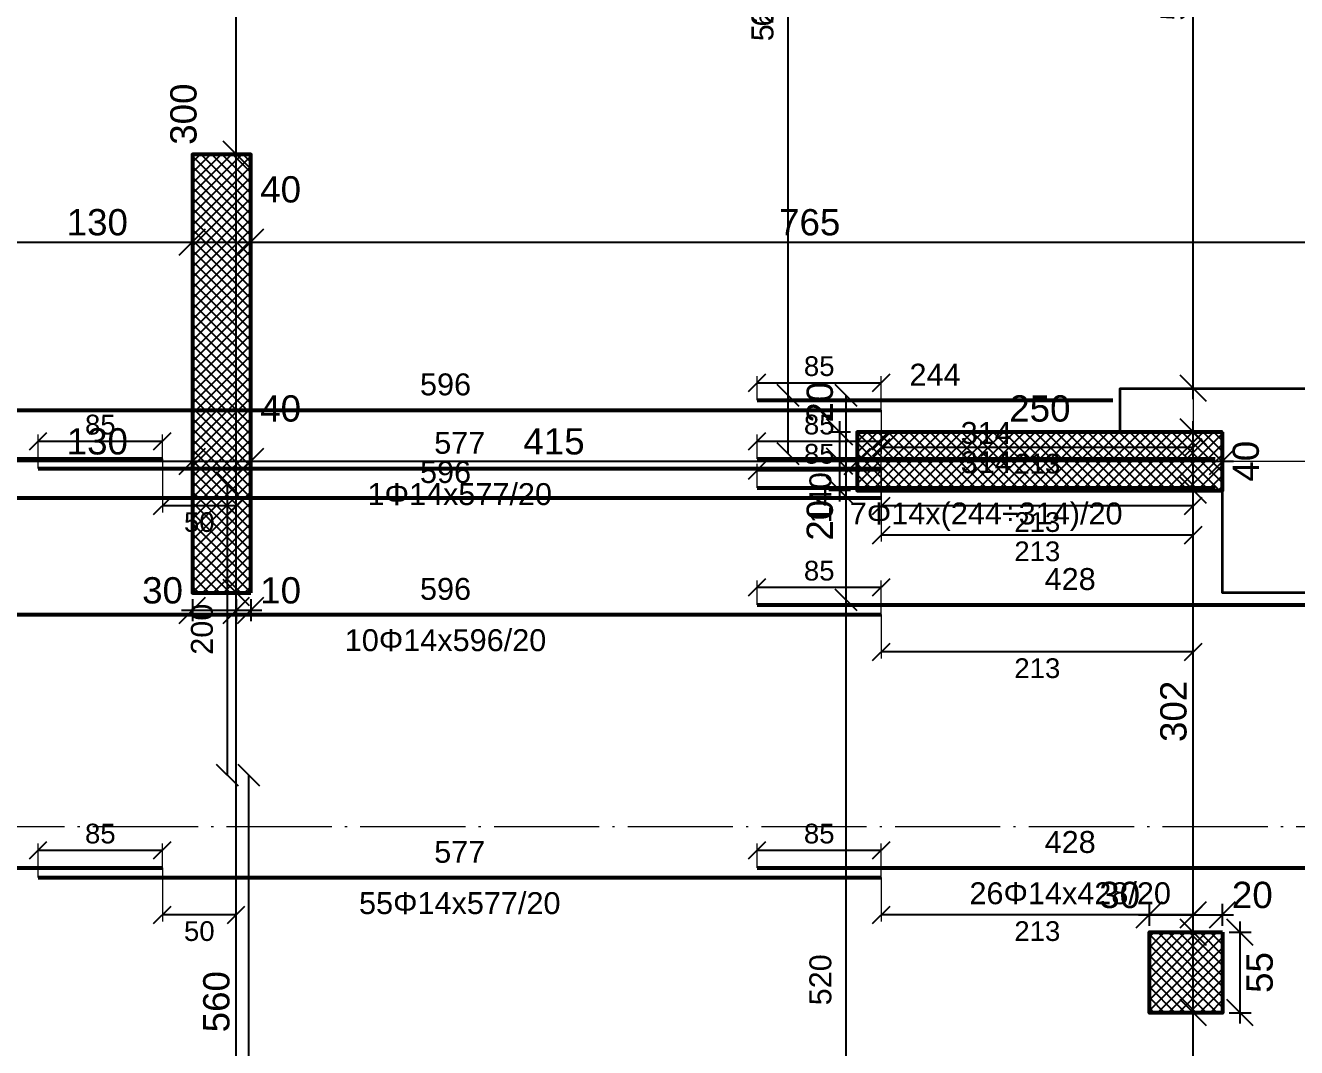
# Model space of a CAD drawing. Header units: millimetres. Extents: x -404 to 6018, y -5139 to 7890.
# Drawn here: x 861 to 1731, y -3662 to -2962 of the extents above; entities that cross this region are included whole.
import ezdxf
from ezdxf.enums import TextEntityAlignment as Align

# ---------------------------------------------------------------- set-up
doc = ezdxf.new("R2010")
doc.units = ezdxf.units.MM
doc.linetypes.add('ZWCAD_ISO04W100', pattern=[30.5, 24, -3, 0.5, -3])
for name, color, linetype, lineweight in [('AXIS LINES', 255, 'ZWCAD_ISO04W100', 13), ('COLUMN', 140, 'Continuous', 53), ('SLAB', 3, 'Continuous', 35), ('WALL', 10, 'Continuous', 53)]:
    doc.layers.add(name, color=color, linetype=linetype, lineweight=lineweight)
for name, color, linetype in [('FW_COLUMN_HATCH', 8, 'Continuous'), ('FW_DIM', 7, 'Continuous'), ('FW_WALL_HATCH', 8, 'Continuous'), ('REB_TOP_MESH_X', 5, 'Continuous'), ('REB_TOP_MESH_X_AXDIM', 5, 'Continuous'), ('REB_TOP_MESH_X_LAP', 5, 'Continuous'), ('REB_TOP_MESH_X_RANGE', 5, 'Continuous'), ('REB_TOP_MESH_X_TEXT', 5, 'Continuous')]:
    doc.layers.add(name, color=color, linetype=linetype)
doc.styles.add('REBAR_TXT', font='arial.ttf')
doc.styles.get("Standard").update_dxf_attribs({"font": 'arial.ttf'})
doc.dimstyles.new('FW_DIM', dxfattribs={"dimtxt": 18, "dimasz": 9, "dimexe": 7.5, "dimexo": 4.5, "dimgap": 4.5, "dimtad": 1, "dimdec": 0, "dimtxsty": 'Standard', "dimtsz": 9, "dimcen": 2.5, "dimdle": 7.5, "dimclrd": 256, "dimclre": 256, "dimclrt": 7, "dimazin": 3, "dimtfac": 1, "dimtmove": 2, "dimatfit": 3})
doc.dimstyles.new('REBAR LAP', dxfattribs={"dimtxt": 13.5, "dimasz": 2.5, "dimexe": 4.5, "dimexo": 0, "dimgap": 4.5, "dimtad": 1, "dimdec": 0, "dimtxsty": 'Standard', "dimtsz": 6, "dimcen": 2.5, "dimclrd": 6, "dimclre": 6, "dimclrt": 7, "dimazin": 3, "dimtfac": 1, "dimtmove": 2, "dimatfit": 3, "dimlwd": 25, "dimlwe": 18})
doc.dimstyles.new('REBAR M-200', dxfattribs={"dimtxt": 15, "dimasz": 15, "dimexe": 25, "dimexo": 12.5, "dimgap": 10, "dimtad": 1, "dimdec": 0, "dimtxsty": 'Standard', "dimblk": 'NONE', "dimcen": 50, "dimse1": 1, "dimse2": 1, "dimclrd": 6, "dimclre": 6, "dimclrt": 7, "dimazin": 3, "dimtfac": 1, "dimtmove": 2, "dimatfit": 3, "dimldrblk": 'NONE', "dimlwd": 53})
doc.dimstyles.new('REBAR RANGE', dxfattribs={"dimtxt": 15, "dimasz": 2.5, "dimexe": 0, "dimexo": 0, "dimgap": 10, "dimtad": 1, "dimdec": 0, "dimtxsty": 'Standard', "dimtsz": 7.5, "dimcen": 2.5, "dimse1": 1, "dimse2": 1, "dimclrd": 6, "dimclre": 6, "dimclrt": 7, "dimazin": 3, "dimtfac": 1, "dimtmove": 2, "dimatfit": 3, "dimlwd": 25})

# ---------------------------------------------------------------- blocks, each defined once
blk = doc.blocks.new('*D1086')
at = {"color": 6, "lineweight": 53}
blk.add_line((504.5, -3538.36), (954.5, -3538.36), dxfattribs=at)
at = {"layer": 'Defpoints'}
for p in [(504.5, -3538.36), (504.5, -3538.36), (954.5, -3538.36)]:
    blk.add_point(p, dxfattribs=at)
at = {"layer": 'REB_TOP_MESH_X', "color": 7, "insert": (729.5, -3520.86), "char_height": 15, "attachment_point": 5}
blk.add_mtext('450', dxfattribs=at)
blk = doc.blocks.new('_NONE')
blk = doc.blocks.new('*D1087')
at = {"color": 6, "lineweight": 53}
blk.add_line((869.5, -3545.11), (1446.5, -3545.11), dxfattribs=at)
at = {"layer": 'Defpoints'}
for p in [(869.5, -3545.11), (869.5, -3545.11), (1446.5, -3545.11)]:
    blk.add_point(p, dxfattribs=at)
at = {"layer": 'REB_TOP_MESH_X', "color": 7, "insert": (1158, -3527.61), "char_height": 15, "attachment_point": 5}
blk.add_mtext('577', dxfattribs=at)
blk = doc.blocks.new('*D1088')
at = {"color": 6, "lineweight": 53}
blk.add_line((1361.5, -3538.36), (1790, -3538.36), dxfattribs=at)
at = {"layer": 'Defpoints'}
for p in [(1361.5, -3538.36), (1361.5, -3538.36), (1790, -3538.36)]:
    blk.add_point(p, dxfattribs=at)
at = {"layer": 'REB_TOP_MESH_X', "color": 7, "insert": (1575.75, -3520.86), "char_height": 15, "attachment_point": 5}
blk.add_mtext('428', dxfattribs=at)
blk = doc.blocks.new('_Oblique')
at = {"color": 0, "linetype": 'ByBlock', "lineweight": -2}
blk.add_line((-0.5, -0.5), (0.5, 0.5), dxfattribs=at)
blk = doc.blocks.new('*D1091')
at = {"color": 6, "lineweight": 18}
for p, q in [((869.5, -3545.11), (869.5, -3521.86)), ((954.5, -3538.36), (954.5, -3521.86))]:
    blk.add_line(p, q, dxfattribs=at)
at = {"color": 6, "lineweight": 25}
blk.add_line((869.5, -3526.36), (954.5, -3526.36), dxfattribs=at)
at = {"layer": 'Defpoints'}
for p in [(869.5, -3526.36), (954.5, -3538.36), (869.5, -3545.11)]:
    blk.add_point(p, dxfattribs=at)
at = {"layer": 'REB_TOP_MESH_X_LAP', "color": 6, "xscale": 12, "yscale": 12}
for p in [(869.5, -3526.36), (954.5, -3526.36)]:
    blk.add_blockref('_OBLIQUE', p, dxfattribs=at)
at = {"layer": 'REB_TOP_MESH_X_LAP', "color": 7, "insert": (912, -3515.11), "char_height": 13.5, "attachment_point": 5}
blk.add_mtext('85', dxfattribs=at)
blk = doc.blocks.new('*D1092')
at = {"color": 6, "lineweight": 18}
for p, q in [((954.5, -3538.36), (954.5, -3575.11)), ((1005, -3538.36), (1005, -3575.11))]:
    blk.add_line(p, q, dxfattribs=at)
at = {"color": 6, "lineweight": 25}
blk.add_line((1005, -3570.61), (954.5, -3570.61), dxfattribs=at)
at = {"layer": 'Defpoints'}
for p in [(954.5, -3538.36), (1005, -3538.36), (1005, -3570.61)]:
    blk.add_point(p, dxfattribs=at)
at = {"layer": 'REB_TOP_MESH_X_AXDIM', "color": 6, "xscale": 12, "yscale": 12}
for p in [(954.5, -3570.61), (1005, -3570.61)]:
    blk.add_blockref('_OBLIQUE', p, dxfattribs=at)
at = {"layer": 'REB_TOP_MESH_X_AXDIM', "color": 7, "insert": (979.75, -3581.86), "char_height": 13.5, "attachment_point": 5}
blk.add_mtext('50', dxfattribs=at)
blk = doc.blocks.new('*D1093')
at = {"color": 6, "lineweight": 18}
for p, q in [((1361.5, -3538.36), (1361.5, -3521.86)), ((1446.5, -3545.11), (1446.5, -3521.86))]:
    blk.add_line(p, q, dxfattribs=at)
at = {"color": 6, "lineweight": 25}
blk.add_line((1361.5, -3526.36), (1446.5, -3526.36), dxfattribs=at)
at = {"layer": 'Defpoints'}
for p in [(1361.5, -3526.36), (1361.5, -3538.36), (1446.5, -3545.11)]:
    blk.add_point(p, dxfattribs=at)
at = {"layer": 'REB_TOP_MESH_X_LAP', "color": 6, "xscale": 12, "yscale": 12}
for p in [(1361.5, -3526.36), (1446.5, -3526.36)]:
    blk.add_blockref('_OBLIQUE', p, dxfattribs=at)
at = {"layer": 'REB_TOP_MESH_X_LAP', "color": 7, "insert": (1404, -3515.11), "char_height": 13.5, "attachment_point": 5}
blk.add_mtext('85', dxfattribs=at)
blk = doc.blocks.new('*D1094')
at = {"color": 6, "lineweight": 18}
for p, q in [((1446.5, -3545.11), (1446.5, -3575.11)), ((1660, -3545.11), (1660, -3575.11))]:
    blk.add_line(p, q, dxfattribs=at)
at = {"color": 6, "lineweight": 25}
blk.add_line((1660, -3570.61), (1446.5, -3570.61), dxfattribs=at)
at = {"layer": 'Defpoints'}
for p in [(1446.5, -3545.11), (1660, -3545.11), (1660, -3570.61)]:
    blk.add_point(p, dxfattribs=at)
at = {"layer": 'REB_TOP_MESH_X_AXDIM', "color": 6, "xscale": 12, "yscale": 12}
for p in [(1446.5, -3570.61), (1660, -3570.61)]:
    blk.add_blockref('_OBLIQUE', p, dxfattribs=at)
at = {"layer": 'REB_TOP_MESH_X_AXDIM', "color": 7, "insert": (1553.25, -3581.86), "char_height": 13.5, "attachment_point": 5}
blk.add_mtext('213', dxfattribs=at)
blk = doc.blocks.new('*D1178')
at = {"color": 6, "lineweight": 53}
blk.add_line((850, -3365.11), (1446.5, -3365.11), dxfattribs=at)
at = {"layer": 'Defpoints'}
for p in [(850, -3365.11), (850, -3365.11), (1446.5, -3365.11)]:
    blk.add_point(p, dxfattribs=at)
at = {"layer": 'REB_TOP_MESH_X', "color": 7, "insert": (1148.25, -3347.61), "char_height": 15, "attachment_point": 5}
blk.add_mtext('596', dxfattribs=at)
blk = doc.blocks.new('*D1179')
at = {"color": 6, "lineweight": 53}
blk.add_line((1361.5, -3358.36), (1790, -3358.36), dxfattribs=at)
at = {"layer": 'Defpoints'}
for p in [(1361.5, -3358.36), (1361.5, -3358.36), (1790, -3358.36)]:
    blk.add_point(p, dxfattribs=at)
at = {"layer": 'REB_TOP_MESH_X', "color": 7, "insert": (1575.75, -3340.86), "char_height": 15, "attachment_point": 5}
blk.add_mtext('428', dxfattribs=at)
blk = doc.blocks.new('*D1180')
at = {"color": 6, "lineweight": 18}
for p, q in [((1361.5, -3358.36), (1361.5, -3341.86)), ((1446.5, -3365.11), (1446.5, -3341.86))]:
    blk.add_line(p, q, dxfattribs=at)
at = {"color": 6, "lineweight": 25}
blk.add_line((1361.5, -3346.36), (1446.5, -3346.36), dxfattribs=at)
at = {"layer": 'Defpoints'}
for p in [(1361.5, -3346.36), (1361.5, -3358.36), (1446.5, -3365.11)]:
    blk.add_point(p, dxfattribs=at)
at = {"layer": 'REB_TOP_MESH_X_LAP', "color": 6, "xscale": 12, "yscale": 12}
for p in [(1361.5, -3346.36), (1446.5, -3346.36)]:
    blk.add_blockref('_OBLIQUE', p, dxfattribs=at)
at = {"layer": 'REB_TOP_MESH_X_LAP', "color": 7, "insert": (1404, -3335.11), "char_height": 13.5, "attachment_point": 5}
blk.add_mtext('85', dxfattribs=at)
blk = doc.blocks.new('*D1181')
at = {"color": 6, "lineweight": 18}
for p, q in [((1446.5, -3365.11), (1446.5, -3395.11)), ((1660, -3365.11), (1660, -3395.11))]:
    blk.add_line(p, q, dxfattribs=at)
at = {"color": 6, "lineweight": 25}
blk.add_line((1660, -3390.61), (1446.5, -3390.61), dxfattribs=at)
at = {"layer": 'Defpoints'}
for p in [(1446.5, -3365.11), (1660, -3365.11), (1660, -3390.61)]:
    blk.add_point(p, dxfattribs=at)
at = {"layer": 'REB_TOP_MESH_X_AXDIM', "color": 6, "xscale": 12, "yscale": 12}
for p in [(1446.5, -3390.61), (1660, -3390.61)]:
    blk.add_blockref('_OBLIQUE', p, dxfattribs=at)
at = {"layer": 'REB_TOP_MESH_X_AXDIM', "color": 7, "insert": (1553.25, -3401.86), "char_height": 13.5, "attachment_point": 5}
blk.add_mtext('213', dxfattribs=at)
blk = doc.blocks.new('*D1202')
at = {"color": 6, "lineweight": 53}
blk.add_line((850, -3285.11), (1446.5, -3285.11), dxfattribs=at)
at = {"layer": 'Defpoints'}
for p in [(850, -3285.11), (850, -3285.11), (1446.5, -3285.11)]:
    blk.add_point(p, dxfattribs=at)
at = {"layer": 'REB_TOP_MESH_X', "color": 7, "insert": (1148.25, -3267.61), "char_height": 15, "attachment_point": 5}
blk.add_mtext('596', dxfattribs=at)
blk = doc.blocks.new('*D1203')
at = {"color": 6, "lineweight": 53}
blk.add_line((1361.5, -3278.36), (1675, -3278.36), dxfattribs=at)
at = {"layer": 'Defpoints'}
for p in [(1361.5, -3278.36), (1361.5, -3278.36), (1675, -3278.36)]:
    blk.add_point(p, dxfattribs=at)
at = {"layer": 'REB_TOP_MESH_X', "color": 7, "insert": (1518.25, -3260.86), "char_height": 15, "attachment_point": 5}
blk.add_mtext('314', dxfattribs=at)
blk = doc.blocks.new('*D1204')
at = {"color": 6, "lineweight": 18}
for p, q in [((1361.5, -3278.36), (1361.5, -3261.86)), ((1446.5, -3285.11), (1446.5, -3261.86))]:
    blk.add_line(p, q, dxfattribs=at)
at = {"color": 6, "lineweight": 25}
blk.add_line((1361.5, -3266.36), (1446.5, -3266.36), dxfattribs=at)
at = {"layer": 'Defpoints'}
for p in [(1361.5, -3266.36), (1361.5, -3278.36), (1446.5, -3285.11)]:
    blk.add_point(p, dxfattribs=at)
at = {"layer": 'REB_TOP_MESH_X_LAP', "color": 6, "xscale": 12, "yscale": 12}
for p in [(1361.5, -3266.36), (1446.5, -3266.36)]:
    blk.add_blockref('_OBLIQUE', p, dxfattribs=at)
at = {"layer": 'REB_TOP_MESH_X_LAP', "color": 7, "insert": (1404, -3255.11), "char_height": 13.5, "attachment_point": 5}
blk.add_mtext('85', dxfattribs=at)
blk = doc.blocks.new('*D1205')
at = {"color": 6, "lineweight": 18}
for p, q in [((1446.5, -3285.11), (1446.5, -3315.11)), ((1660, -3285.11), (1660, -3315.11))]:
    blk.add_line(p, q, dxfattribs=at)
at = {"color": 6, "lineweight": 25}
blk.add_line((1660, -3310.61), (1446.5, -3310.61), dxfattribs=at)
at = {"layer": 'Defpoints'}
for p in [(1446.5, -3285.11), (1660, -3285.11), (1660, -3310.61)]:
    blk.add_point(p, dxfattribs=at)
at = {"layer": 'REB_TOP_MESH_X_AXDIM', "color": 6, "xscale": 12, "yscale": 12}
for p in [(1446.5, -3310.61), (1660, -3310.61)]:
    blk.add_blockref('_OBLIQUE', p, dxfattribs=at)
at = {"layer": 'REB_TOP_MESH_X_AXDIM', "color": 7, "insert": (1553.25, -3321.86), "char_height": 13.5, "attachment_point": 5}
blk.add_mtext('213', dxfattribs=at)
blk = doc.blocks.new('*D1218')
at = {"color": 6, "lineweight": 53}
blk.add_line((850, -3225.11), (1446.5, -3225.11), dxfattribs=at)
at = {"layer": 'Defpoints'}
for p in [(850, -3225.11), (850, -3225.11), (1446.5, -3225.11)]:
    blk.add_point(p, dxfattribs=at)
at = {"layer": 'REB_TOP_MESH_X', "color": 7, "insert": (1148.25, -3207.61), "char_height": 15, "attachment_point": 5}
blk.add_mtext('596', dxfattribs=at)
blk = doc.blocks.new('*D1219')
at = {"color": 6, "lineweight": 53}
blk.add_line((1361.5, -3218.36), (1605, -3218.36), dxfattribs=at)
at = {"layer": 'Defpoints'}
for p in [(1361.5, -3218.36), (1361.5, -3218.36), (1605, -3218.36)]:
    blk.add_point(p, dxfattribs=at)
at = {"layer": 'REB_TOP_MESH_X', "color": 7, "insert": (1483.25, -3200.86), "char_height": 15, "attachment_point": 5}
blk.add_mtext('244', dxfattribs=at)
blk = doc.blocks.new('*D1220')
at = {"color": 6, "lineweight": 18}
for p, q in [((1361.5, -3218.36), (1361.5, -3201.86)), ((1446.5, -3225.11), (1446.5, -3201.86))]:
    blk.add_line(p, q, dxfattribs=at)
at = {"color": 6, "lineweight": 25}
blk.add_line((1361.5, -3206.36), (1446.5, -3206.36), dxfattribs=at)
at = {"layer": 'Defpoints'}
for p in [(1361.5, -3206.36), (1361.5, -3218.36), (1446.5, -3225.11)]:
    blk.add_point(p, dxfattribs=at)
at = {"layer": 'REB_TOP_MESH_X_LAP', "color": 6, "xscale": 12, "yscale": 12}
for p in [(1361.5, -3206.36), (1446.5, -3206.36)]:
    blk.add_blockref('_OBLIQUE', p, dxfattribs=at)
at = {"layer": 'REB_TOP_MESH_X_LAP', "color": 7, "insert": (1404, -3195.11), "char_height": 13.5, "attachment_point": 5}
blk.add_mtext('85', dxfattribs=at)
blk = doc.blocks.new('*D1221')
at = {"color": 6, "lineweight": 18}
for p, q in [((1446.5, -3225.11), (1446.5, -3255.11)), ((1660, -3225.11), (1660, -3255.11))]:
    blk.add_line(p, q, dxfattribs=at)
at = {"color": 6, "lineweight": 25}
blk.add_line((1660, -3250.61), (1446.5, -3250.61), dxfattribs=at)
at = {"layer": 'Defpoints'}
for p in [(1446.5, -3225.11), (1660, -3225.11), (1660, -3250.61)]:
    blk.add_point(p, dxfattribs=at)
at = {"layer": 'REB_TOP_MESH_X_AXDIM', "color": 6, "xscale": 12, "yscale": 12}
for p in [(1446.5, -3250.61), (1660, -3250.61)]:
    blk.add_blockref('_OBLIQUE', p, dxfattribs=at)
at = {"layer": 'REB_TOP_MESH_X_AXDIM', "color": 7, "insert": (1553.25, -3261.86), "char_height": 13.5, "attachment_point": 5}
blk.add_mtext('213', dxfattribs=at)
blk = doc.blocks.new('*D1237')
at = {"color": 6, "lineweight": 53}
blk.add_line((504.5, -3258.36), (954.5, -3258.36), dxfattribs=at)
at = {"layer": 'Defpoints'}
for p in [(504.5, -3258.36), (504.5, -3258.36), (954.5, -3258.36)]:
    blk.add_point(p, dxfattribs=at)
at = {"layer": 'REB_TOP_MESH_X', "color": 7, "insert": (729.5, -3240.86), "char_height": 15, "attachment_point": 5}
blk.add_mtext('450', dxfattribs=at)
blk = doc.blocks.new('*D1238')
at = {"color": 6, "lineweight": 53}
blk.add_line((869.5, -3265.11), (1446.5, -3265.11), dxfattribs=at)
at = {"layer": 'Defpoints'}
for p in [(869.5, -3265.11), (869.5, -3265.11), (1446.5, -3265.11)]:
    blk.add_point(p, dxfattribs=at)
at = {"layer": 'REB_TOP_MESH_X', "color": 7, "insert": (1158, -3247.61), "char_height": 15, "attachment_point": 5}
blk.add_mtext('577', dxfattribs=at)
blk = doc.blocks.new('*D1239')
at = {"color": 6, "lineweight": 53}
blk.add_line((1361.5, -3258.36), (1675, -3258.36), dxfattribs=at)
at = {"layer": 'Defpoints'}
for p in [(1361.5, -3258.36), (1361.5, -3258.36), (1675, -3258.36)]:
    blk.add_point(p, dxfattribs=at)
at = {"layer": 'REB_TOP_MESH_X', "color": 7, "insert": (1518.25, -3240.86), "char_height": 15, "attachment_point": 5}
blk.add_mtext('314', dxfattribs=at)
blk = doc.blocks.new('*D1242')
at = {"color": 6, "lineweight": 18}
for p, q in [((869.5, -3265.11), (869.5, -3241.86)), ((954.5, -3258.36), (954.5, -3241.86))]:
    blk.add_line(p, q, dxfattribs=at)
at = {"color": 6, "lineweight": 25}
blk.add_line((869.5, -3246.36), (954.5, -3246.36), dxfattribs=at)
at = {"layer": 'Defpoints'}
for p in [(869.5, -3246.36), (954.5, -3258.36), (869.5, -3265.11)]:
    blk.add_point(p, dxfattribs=at)
at = {"layer": 'REB_TOP_MESH_X_LAP', "color": 6, "xscale": 12, "yscale": 12}
for p in [(869.5, -3246.36), (954.5, -3246.36)]:
    blk.add_blockref('_OBLIQUE', p, dxfattribs=at)
at = {"layer": 'REB_TOP_MESH_X_LAP', "color": 7, "insert": (912, -3235.11), "char_height": 13.5, "attachment_point": 5}
blk.add_mtext('85', dxfattribs=at)
blk = doc.blocks.new('*D1243')
at = {"color": 6, "lineweight": 18}
for p, q in [((954.5, -3258.36), (954.5, -3295.11)), ((1005, -3258.36), (1005, -3295.11))]:
    blk.add_line(p, q, dxfattribs=at)
at = {"color": 6, "lineweight": 25}
blk.add_line((1005, -3290.61), (954.5, -3290.61), dxfattribs=at)
at = {"layer": 'Defpoints'}
for p in [(954.5, -3258.36), (1005, -3258.36), (1005, -3290.61)]:
    blk.add_point(p, dxfattribs=at)
at = {"layer": 'REB_TOP_MESH_X_AXDIM', "color": 6, "xscale": 12, "yscale": 12}
for p in [(954.5, -3290.61), (1005, -3290.61)]:
    blk.add_blockref('_OBLIQUE', p, dxfattribs=at)
at = {"layer": 'REB_TOP_MESH_X_AXDIM', "color": 7, "insert": (979.75, -3301.86), "char_height": 13.5, "attachment_point": 5}
blk.add_mtext('50', dxfattribs=at)
blk = doc.blocks.new('*D1244')
at = {"color": 6, "lineweight": 18}
for p, q in [((1361.5, -3258.36), (1361.5, -3241.86)), ((1446.5, -3265.11), (1446.5, -3241.86))]:
    blk.add_line(p, q, dxfattribs=at)
at = {"color": 6, "lineweight": 25}
blk.add_line((1361.5, -3246.36), (1446.5, -3246.36), dxfattribs=at)
at = {"layer": 'Defpoints'}
for p in [(1361.5, -3246.36), (1361.5, -3258.36), (1446.5, -3265.11)]:
    blk.add_point(p, dxfattribs=at)
at = {"layer": 'REB_TOP_MESH_X_LAP', "color": 6, "xscale": 12, "yscale": 12}
for p in [(1361.5, -3246.36), (1446.5, -3246.36)]:
    blk.add_blockref('_OBLIQUE', p, dxfattribs=at)
at = {"layer": 'REB_TOP_MESH_X_LAP', "color": 7, "insert": (1404, -3235.11), "char_height": 13.5, "attachment_point": 5}
blk.add_mtext('85', dxfattribs=at)
blk = doc.blocks.new('*D1245')
at = {"color": 6, "lineweight": 18}
for p, q in [((1446.5, -3265.11), (1446.5, -3295.11)), ((1660, -3265.11), (1660, -3295.11))]:
    blk.add_line(p, q, dxfattribs=at)
at = {"color": 6, "lineweight": 25}
blk.add_line((1660, -3290.61), (1446.5, -3290.61), dxfattribs=at)
at = {"layer": 'Defpoints'}
for p in [(1446.5, -3265.11), (1660, -3265.11), (1660, -3290.61)]:
    blk.add_point(p, dxfattribs=at)
at = {"layer": 'REB_TOP_MESH_X_AXDIM', "color": 6, "xscale": 12, "yscale": 12}
for p in [(1446.5, -3290.61), (1660, -3290.61)]:
    blk.add_blockref('_OBLIQUE', p, dxfattribs=at)
at = {"layer": 'REB_TOP_MESH_X_AXDIM', "color": 7, "insert": (1553.25, -3301.86), "char_height": 13.5, "attachment_point": 5}
blk.add_mtext('213', dxfattribs=at)
blk = doc.blocks.new('*D1247')
at = {"color": 6, "lineweight": 25}
blk.add_line((1013.75, -4575.11), (1013.75, -3475.11), dxfattribs=at)
at = {"layer": 'Defpoints'}
for p in [(1013.75, -3475.11), (1013.75, -4575.11), (1013.75, -4575.11)]:
    blk.add_point(p, dxfattribs=at)
at = {"layer": 'REB_TOP_MESH_X_RANGE', "color": 6, "xscale": 15, "yscale": 15, "rotation": 90}
for p in [(1013.75, -3475.11), (1013.75, -4575.11)]:
    blk.add_blockref('_OBLIQUE', p, dxfattribs=at)
at = {"layer": 'REB_TOP_MESH_X_RANGE', "color": 7, "insert": (996.25, -4025.11), "char_height": 15, "attachment_point": 5, "rotation": 90}
blk.add_mtext('1100', dxfattribs=at)
blk = doc.blocks.new('*D1251')
at = {"color": 6, "lineweight": 25}
blk.add_line((1382.75, -3255.11), (1382.75, -2635.11), dxfattribs=at)
at = {"layer": 'Defpoints'}
for p in [(1382.75, -2635.11), (1382.75, -3255.11), (1382.75, -3255.11)]:
    blk.add_point(p, dxfattribs=at)
at = {"layer": 'REB_TOP_MESH_X_RANGE', "color": 6, "xscale": 15, "yscale": 15, "rotation": 90}
for p in [(1382.75, -2635.11), (1382.75, -3255.11)]:
    blk.add_blockref('_OBLIQUE', p, dxfattribs=at)
at = {"layer": 'REB_TOP_MESH_X_RANGE', "color": 7, "insert": (1365.25, -2945.11), "char_height": 15, "attachment_point": 5, "rotation": 90}
blk.add_mtext('620', dxfattribs=at)
blk = doc.blocks.new('*D1252')
at = {"color": 6, "lineweight": 25}
blk.add_line((1422.38, -3875.11), (1422.38, -3355.11), dxfattribs=at)
at = {"layer": 'Defpoints'}
for p in [(1422.38, -3355.11), (1422.38, -3875.11), (1422.38, -3875.11)]:
    blk.add_point(p, dxfattribs=at)
at = {"layer": 'REB_TOP_MESH_X_RANGE', "color": 6, "xscale": 15, "yscale": 15, "rotation": 90}
for p in [(1422.38, -3355.11), (1422.38, -3875.11)]:
    blk.add_blockref('_OBLIQUE', p, dxfattribs=at)
at = {"layer": 'REB_TOP_MESH_X_RANGE', "color": 7, "insert": (1404.88, -3615.11), "char_height": 15, "attachment_point": 5, "rotation": 90}
blk.add_mtext('520', dxfattribs=at)
blk = doc.blocks.new('*D1253')
at = {"color": 6, "lineweight": 25}
blk.add_line((1382.75, -3215.11), (1382.75, -2695.11), dxfattribs=at)
at = {"layer": 'Defpoints'}
for p in [(1382.75, -2695.11), (1382.75, -3215.11), (1382.75, -3215.11)]:
    blk.add_point(p, dxfattribs=at)
at = {"layer": 'REB_TOP_MESH_X_RANGE', "color": 6, "xscale": 15, "yscale": 15, "rotation": 90}
for p in [(1382.75, -2695.11), (1382.75, -3215.11)]:
    blk.add_blockref('_OBLIQUE', p, dxfattribs=at)
at = {"layer": 'REB_TOP_MESH_X_RANGE', "color": 7, "insert": (1365.25, -2955.11), "char_height": 15, "attachment_point": 5, "rotation": 90}
blk.add_mtext('520', dxfattribs=at)
blk = doc.blocks.new('*D1263')
at = {"color": 6, "lineweight": 25}
blk.add_line((999.12, -3475.11), (999.12, -3275.11), dxfattribs=at)
at = {"layer": 'Defpoints'}
for p in [(999.12, -3275.11), (999.12, -3475.11), (999.12, -3475.11)]:
    blk.add_point(p, dxfattribs=at)
at = {"layer": 'REB_TOP_MESH_X_RANGE', "color": 6, "xscale": 15, "yscale": 15, "rotation": 90}
for p in [(999.12, -3275.11), (999.12, -3475.11)]:
    blk.add_blockref('_OBLIQUE', p, dxfattribs=at)
at = {"layer": 'REB_TOP_MESH_X_RANGE', "color": 7, "insert": (981.62, -3375.11), "char_height": 15, "attachment_point": 5, "rotation": 90}
blk.add_mtext('200', dxfattribs=at)
blk = doc.blocks.new('*D1275')
at = {"color": 6, "lineweight": 25}
blk.add_line((1422.38, -3355.11), (1422.38, -3215.11), dxfattribs=at)
at = {"layer": 'Defpoints'}
for p in [(1422.38, -3215.11), (1422.38, -3355.11), (1422.38, -3355.11)]:
    blk.add_point(p, dxfattribs=at)
at = {"layer": 'REB_TOP_MESH_X_RANGE', "color": 6, "xscale": 15, "yscale": 15, "rotation": 90}
for p in [(1422.38, -3215.11), (1422.38, -3355.11)]:
    blk.add_blockref('_OBLIQUE', p, dxfattribs=at)
at = {"layer": 'REB_TOP_MESH_X_RANGE', "color": 7, "insert": (1404.88, -3285.11), "char_height": 15, "attachment_point": 5, "rotation": 90}
blk.add_mtext('140', dxfattribs=at)
blk = doc.blocks.new('*D1308')
for p, q in [((1418, -3287.61), (1418, -3252.61)), ((1425.5, -3260.11), (1410.5, -3260.11)), ((1425.5, -3280.11), (1410.5, -3280.11))]:
    blk.add_line(p, q)
at = {"layer": 'Defpoints'}
for p in [(1430, -3260.11), (1418, -3280.11), (1430, -3280.11)]:
    blk.add_point(p, dxfattribs=at)
at = {"layer": 'FW_DIM', "xscale": 18, "yscale": 18, "rotation": 90}
for p in [(1418, -3260.11), (1418, -3280.11)]:
    blk.add_blockref('_OBLIQUE', p, dxfattribs=at)
at = {"layer": 'FW_DIM', "color": 7, "insert": (1404.5, -3300.51), "char_height": 18, "attachment_point": 5, "rotation": 90}
blk.add_mtext('20', dxfattribs=at)
blk = doc.blocks.new('*D1309')
for p, q in [((1418, -3267.61), (1418, -3232.61)), ((1425.5, -3240.11), (1410.5, -3240.11)), ((1425.5, -3260.11), (1410.5, -3260.11))]:
    blk.add_line(p, q)
at = {"layer": 'Defpoints'}
for p in [(1430, -3240.11), (1418, -3260.11), (1430, -3260.11)]:
    blk.add_point(p, dxfattribs=at)
at = {"layer": 'FW_DIM', "xscale": 18, "yscale": 18, "rotation": 90}
for p in [(1418, -3240.11), (1418, -3260.11)]:
    blk.add_blockref('_OBLIQUE', p, dxfattribs=at)
at = {"layer": 'FW_DIM', "color": 7, "insert": (1404.5, -3219.71), "char_height": 18, "attachment_point": 5, "rotation": 90}
blk.add_mtext('20', dxfattribs=at)
blk = doc.blocks.new('*D1310')
for p, q in [((975, -3354.61), (975, -3369.61)), ((1005, -3354.61), (1005, -3369.61)), ((967.5, -3362.11), (1012.5, -3362.11))]:
    blk.add_line(p, q)
at = {"layer": 'Defpoints'}
for p in [(975, -3350.11), (1005, -3350.11), (975, -3362.11)]:
    blk.add_point(p, dxfattribs=at)
at = {"layer": 'FW_DIM', "xscale": 18, "yscale": 18}
for p in [(975, -3362.11), (1005, -3362.11)]:
    blk.add_blockref('_OBLIQUE', p, dxfattribs=at)
at = {"layer": 'FW_DIM', "color": 7, "insert": (954.6, -3348.61), "char_height": 18, "attachment_point": 5}
blk.add_mtext('30', dxfattribs=at)
blk = doc.blocks.new('*D1311')
for p, q in [((1005, -3354.61), (1005, -3369.61)), ((1015, -3354.61), (1015, -3369.61)), ((997.5, -3362.11), (1022.5, -3362.11))]:
    blk.add_line(p, q)
at = {"layer": 'Defpoints'}
for p in [(1005, -3350.11), (1015, -3350.11), (1005, -3362.11)]:
    blk.add_point(p, dxfattribs=at)
at = {"layer": 'FW_DIM', "xscale": 18, "yscale": 18}
for p in [(1005, -3362.11), (1015, -3362.11)]:
    blk.add_blockref('_OBLIQUE', p, dxfattribs=at)
at = {"layer": 'FW_DIM', "color": 7, "insert": (1035.4, -3348.61), "char_height": 18, "attachment_point": 5}
blk.add_mtext('10', dxfattribs=at)
blk = doc.blocks.new('*D1344')
for p, q in [((1630, -3578.11), (1630, -3563.11)), ((1660, -3578.11), (1660, -3563.11)), ((1622.5, -3570.61), (1667.5, -3570.61))]:
    blk.add_line(p, q)
at = {"layer": 'Defpoints'}
for p in [(1630, -3570.61), (1630, -3582.61), (1660, -3582.61)]:
    blk.add_point(p, dxfattribs=at)
at = {"layer": 'FW_DIM', "xscale": 18, "yscale": 18}
for p in [(1630, -3570.61), (1660, -3570.61)]:
    blk.add_blockref('_OBLIQUE', p, dxfattribs=at)
at = {"layer": 'FW_DIM', "color": 7, "insert": (1609.6, -3557.11), "char_height": 18, "attachment_point": 5}
blk.add_mtext('30', dxfattribs=at)
blk = doc.blocks.new('*D1345')
for p, q in [((1660, -3578.11), (1660, -3563.11)), ((1680, -3578.11), (1680, -3563.11)), ((1652.5, -3570.61), (1687.5, -3570.61))]:
    blk.add_line(p, q)
at = {"layer": 'Defpoints'}
for p in [(1660, -3570.61), (1660, -3582.61), (1680, -3582.61)]:
    blk.add_point(p, dxfattribs=at)
at = {"layer": 'FW_DIM', "xscale": 18, "yscale": 18}
for p in [(1660, -3570.61), (1680, -3570.61)]:
    blk.add_blockref('_OBLIQUE', p, dxfattribs=at)
at = {"layer": 'FW_DIM', "color": 7, "insert": (1700.4, -3557.11), "char_height": 18, "attachment_point": 5}
blk.add_mtext('20', dxfattribs=at)
blk = doc.blocks.new('*D1346')
for p, q in [((1692, -3645.11), (1692, -3575.11)), ((1684.5, -3582.61), (1699.5, -3582.61)), ((1684.5, -3637.61), (1699.5, -3637.61))]:
    blk.add_line(p, q)
at = {"layer": 'Defpoints'}
for p in [(1680, -3582.61), (1680, -3637.61), (1692, -3637.61)]:
    blk.add_point(p, dxfattribs=at)
at = {"layer": 'FW_DIM', "xscale": 18, "yscale": 18, "rotation": 90}
for p in [(1692, -3582.61), (1692, -3637.61)]:
    blk.add_blockref('_OBLIQUE', p, dxfattribs=at)
at = {"layer": 'FW_DIM', "color": 7, "insert": (1705.5, -3610.11), "char_height": 18, "attachment_point": 5, "rotation": 90}
blk.add_mtext('55', dxfattribs=at)
blk = doc.blocks.new('*D1376')
for p, q in [((844.9, -3255.61), (844.9, -3252.61)), ((975, -3255.61), (975, -3252.61)), ((837.4, -3260.11), (982.5, -3260.11))]:
    blk.add_line(p, q)
at = {"layer": 'Defpoints'}
for p in [(844.9, -3260.11), (844.9, -3260.11), (975, -3260.11)]:
    blk.add_point(p, dxfattribs=at)
at = {"layer": 'FW_DIM', "xscale": 18, "yscale": 18}
for p in [(844.9, -3260.11), (975, -3260.11)]:
    blk.add_blockref('_OBLIQUE', p, dxfattribs=at)
at = {"layer": 'FW_DIM', "color": 7, "insert": (909.95, -3246.61), "char_height": 18, "attachment_point": 5}
blk.add_mtext('130', dxfattribs=at)
blk = doc.blocks.new('*D1377')
for p, q in [((975, -3255.61), (975, -3252.61)), ((1015, -3255.61), (1015, -3252.61)), ((967.5, -3260.11), (1022.5, -3260.11))]:
    blk.add_line(p, q)
at = {"layer": 'Defpoints'}
for p in [(975, -3260.11), (975, -3260.11), (1015, -3260.11)]:
    blk.add_point(p, dxfattribs=at)
at = {"layer": 'FW_DIM', "xscale": 18, "yscale": 18}
for p in [(975, -3260.11), (1015, -3260.11)]:
    blk.add_blockref('_OBLIQUE', p, dxfattribs=at)
at = {"layer": 'FW_DIM', "color": 7, "insert": (1035.4, -3224.11), "char_height": 18, "attachment_point": 5}
blk.add_mtext('40', dxfattribs=at)
blk = doc.blocks.new('*D1378')
for p, q in [((1015, -3255.61), (1015, -3252.61)), ((1430, -3255.61), (1430, -3252.61)), ((1007.5, -3260.11), (1437.5, -3260.11))]:
    blk.add_line(p, q)
at = {"layer": 'Defpoints'}
for p in [(1015, -3260.11), (1015, -3260.11), (1430, -3260.11)]:
    blk.add_point(p, dxfattribs=at)
at = {"layer": 'FW_DIM', "xscale": 18, "yscale": 18}
for p in [(1015, -3260.11), (1430, -3260.11)]:
    blk.add_blockref('_OBLIQUE', p, dxfattribs=at)
at = {"layer": 'FW_DIM', "color": 7, "insert": (1222.5, -3246.61), "char_height": 18, "attachment_point": 5}
blk.add_mtext('415', dxfattribs=at)
blk = doc.blocks.new('*D1379')
for p, q in [((1430, -3255.61), (1430, -3252.61)), ((1680, -3255.61), (1680, -3252.61)), ((1422.5, -3260.11), (1687.5, -3260.11))]:
    blk.add_line(p, q)
at = {"layer": 'Defpoints'}
for p in [(1430, -3260.11), (1430, -3260.11), (1680, -3260.11)]:
    blk.add_point(p, dxfattribs=at)
at = {"layer": 'FW_DIM', "xscale": 18, "yscale": 18}
for p in [(1430, -3260.11), (1680, -3260.11)]:
    blk.add_blockref('_OBLIQUE', p, dxfattribs=at)
at = {"layer": 'FW_DIM', "color": 7, "insert": (1555, -3224.11), "char_height": 18, "attachment_point": 5}
blk.add_mtext('250', dxfattribs=at)
blk = doc.blocks.new('*D1384')
for p, q in [((844.9, -3105.61), (844.9, -3102.61)), ((975, -3105.61), (975, -3102.61)), ((837.4, -3110.11), (982.5, -3110.11))]:
    blk.add_line(p, q)
at = {"layer": 'Defpoints'}
for p in [(844.9, -3110.11), (844.9, -3110.11), (975, -3110.11)]:
    blk.add_point(p, dxfattribs=at)
at = {"layer": 'FW_DIM', "xscale": 18, "yscale": 18}
for p in [(844.9, -3110.11), (975, -3110.11)]:
    blk.add_blockref('_OBLIQUE', p, dxfattribs=at)
at = {"layer": 'FW_DIM', "color": 7, "insert": (909.95, -3096.61), "char_height": 18, "attachment_point": 5}
blk.add_mtext('130', dxfattribs=at)
blk = doc.blocks.new('*D1385')
for p, q in [((975, -3105.61), (975, -3102.61)), ((1015, -3105.61), (1015, -3102.61)), ((967.5, -3110.11), (1022.5, -3110.11))]:
    blk.add_line(p, q)
at = {"layer": 'Defpoints'}
for p in [(975, -3110.11), (975, -3110.11), (1015, -3110.11)]:
    blk.add_point(p, dxfattribs=at)
at = {"layer": 'FW_DIM', "xscale": 18, "yscale": 18}
for p in [(975, -3110.11), (1015, -3110.11)]:
    blk.add_blockref('_OBLIQUE', p, dxfattribs=at)
at = {"layer": 'FW_DIM', "color": 7, "insert": (1035.4, -3074.11), "char_height": 18, "attachment_point": 5}
blk.add_mtext('40', dxfattribs=at)
blk = doc.blocks.new('*D1386')
for p, q in [((1015, -3105.61), (1015, -3102.61)), ((1779.98, -3105.61), (1779.98, -3102.61)), ((1007.5, -3110.11), (1787.48, -3110.11))]:
    blk.add_line(p, q)
at = {"layer": 'Defpoints'}
for p in [(1015, -3110.11), (1015, -3110.11), (1779.98, -3110.11)]:
    blk.add_point(p, dxfattribs=at)
at = {"layer": 'FW_DIM', "xscale": 18, "yscale": 18}
for p in [(1015, -3110.11), (1779.98, -3110.11)]:
    blk.add_blockref('_OBLIQUE', p, dxfattribs=at)
at = {"layer": 'FW_DIM', "color": 7, "insert": (1397.49, -3096.61), "char_height": 18, "attachment_point": 5}
blk.add_mtext('765', dxfattribs=at)
blk = doc.blocks.new('*D1432')
for p, q in [((1005, -3917.61), (1005, -3342.61)), ((1000.5, -3350.11), (997.5, -3350.11)), ((1000.5, -3910.11), (997.5, -3910.11))]:
    blk.add_line(p, q)
at = {"layer": 'Defpoints'}
for p in [(1005, -3350.11), (1005, -3910.11), (1005, -3910.11)]:
    blk.add_point(p, dxfattribs=at)
at = {"layer": 'FW_DIM', "xscale": 18, "yscale": 18, "rotation": 90}
for p in [(1005, -3350.11), (1005, -3910.11)]:
    blk.add_blockref('_OBLIQUE', p, dxfattribs=at)
at = {"layer": 'FW_DIM', "color": 7, "insert": (991.5, -3630.11), "char_height": 18, "attachment_point": 5, "rotation": 90}
blk.add_mtext('560', dxfattribs=at)
blk = doc.blocks.new('*D1433')
for p, q in [((1005, -3357.61), (1005, -3042.61)), ((1000.5, -3050.11), (997.5, -3050.11)), ((1000.5, -3350.11), (997.5, -3350.11))]:
    blk.add_line(p, q)
at = {"layer": 'Defpoints'}
for p in [(1005, -3050.11), (1005, -3350.11), (1005, -3350.11)]:
    blk.add_point(p, dxfattribs=at)
at = {"layer": 'FW_DIM', "xscale": 18, "yscale": 18, "rotation": 90}
for p in [(1005, -3050.11), (1005, -3350.11)]:
    blk.add_blockref('_OBLIQUE', p, dxfattribs=at)
at = {"layer": 'FW_DIM', "color": 7, "insert": (969, -3022.51), "char_height": 18, "attachment_point": 5, "rotation": 90}
blk.add_mtext('300', dxfattribs=at)
blk = doc.blocks.new('*D1434')
for p, q in [((1000.5, -2670.11), (997.5, -2670.11)), ((1005, -3057.61), (1005, -2662.61)), ((1000.5, -3050.11), (997.5, -3050.11))]:
    blk.add_line(p, q)
at = {"layer": 'Defpoints'}
for p in [(1005, -2670.11), (1005, -3050.11), (1005, -3050.11)]:
    blk.add_point(p, dxfattribs=at)
at = {"layer": 'FW_DIM', "xscale": 18, "yscale": 18, "rotation": 90}
for p in [(1005, -2670.11), (1005, -3050.11)]:
    blk.add_blockref('_OBLIQUE', p, dxfattribs=at)
at = {"layer": 'FW_DIM', "color": 7, "insert": (991.5, -2860.11), "char_height": 18, "attachment_point": 5, "rotation": 90}
blk.add_mtext('380', dxfattribs=at)
blk = doc.blocks.new('*D1442')
for p, q in [((1660, -3992.61), (1660, -3630.11)), ((1655.5, -3637.61), (1652.5, -3637.61)), ((1655.5, -3985.11), (1652.5, -3985.11))]:
    blk.add_line(p, q)
at = {"layer": 'Defpoints'}
for p in [(1660, -3637.61), (1660, -3985.11), (1660, -3985.11)]:
    blk.add_point(p, dxfattribs=at)
at = {"layer": 'FW_DIM', "xscale": 18, "yscale": 18, "rotation": 90}
for p in [(1660, -3637.61), (1660, -3985.11)]:
    blk.add_blockref('_OBLIQUE', p, dxfattribs=at)
at = {"layer": 'FW_DIM', "color": 7, "insert": (1646.5, -3811.36), "char_height": 18, "attachment_point": 5, "rotation": 90}
blk.add_mtext('348', dxfattribs=at)
blk = doc.blocks.new('*D1443')
for p, q in [((1660, -3645.11), (1660, -3575.11)), ((1655.5, -3582.61), (1652.5, -3582.61)), ((1655.5, -3637.61), (1652.5, -3637.61))]:
    blk.add_line(p, q)
at = {"layer": 'Defpoints'}
for p in [(1660, -3582.61), (1660, -3637.61), (1660, -3637.61)]:
    blk.add_point(p, dxfattribs=at)
at = {"layer": 'FW_DIM', "xscale": 18, "yscale": 18, "rotation": 90}
for p in [(1660, -3582.61), (1660, -3637.61)]:
    blk.add_blockref('_OBLIQUE', p, dxfattribs=at)
blk = doc.blocks.new('*D1444')
for p, q in [((1660, -3590.11), (1660, -3272.61)), ((1655.5, -3280.11), (1652.5, -3280.11)), ((1655.5, -3582.61), (1652.5, -3582.61))]:
    blk.add_line(p, q)
at = {"layer": 'Defpoints'}
for p in [(1660, -3280.11), (1660, -3582.61), (1660, -3582.61)]:
    blk.add_point(p, dxfattribs=at)
at = {"layer": 'FW_DIM', "xscale": 18, "yscale": 18, "rotation": 90}
for p in [(1660, -3280.11), (1660, -3582.61)]:
    blk.add_blockref('_OBLIQUE', p, dxfattribs=at)
at = {"layer": 'FW_DIM', "color": 7, "insert": (1646.5, -3431.36), "char_height": 18, "attachment_point": 5, "rotation": 90}
blk.add_mtext('302', dxfattribs=at)
blk = doc.blocks.new('*D1445')
for p, q in [((1660, -3287.61), (1660, -3232.61)), ((1655.5, -3240.11), (1652.5, -3240.11)), ((1655.5, -3280.11), (1652.5, -3280.11))]:
    blk.add_line(p, q)
at = {"layer": 'Defpoints'}
for p in [(1660, -3240.11), (1660, -3280.11), (1660, -3280.11)]:
    blk.add_point(p, dxfattribs=at)
at = {"layer": 'FW_DIM', "xscale": 18, "yscale": 18, "rotation": 90}
for p in [(1660, -3240.11), (1660, -3280.11)]:
    blk.add_blockref('_OBLIQUE', p, dxfattribs=at)
at = {"layer": 'FW_DIM', "color": 7, "insert": (1696, -3260.11), "char_height": 18, "attachment_point": 5, "rotation": 90}
blk.add_mtext('40', dxfattribs=at)
blk = doc.blocks.new('*D1446')
for p, q in [((1660, -3217.71), (1660, -2657.61)), ((1655.5, -2665.11), (1652.5, -2665.11)), ((1655.5, -3210.21), (1652.5, -3210.21))]:
    blk.add_line(p, q)
at = {"layer": 'Defpoints'}
for p in [(1660, -2665.11), (1660, -3210.21), (1660, -3210.21)]:
    blk.add_point(p, dxfattribs=at)
at = {"layer": 'FW_DIM', "xscale": 18, "yscale": 18, "rotation": 90}
for p in [(1660, -2665.11), (1660, -3210.21)]:
    blk.add_blockref('_OBLIQUE', p, dxfattribs=at)
at = {"layer": 'FW_DIM', "color": 7, "insert": (1646.5, -2937.66), "char_height": 18, "attachment_point": 5, "rotation": 90}
blk.add_mtext('545', dxfattribs=at)

msp = doc.modelspace()

# ---------------------------------------------------------------- hatches: boundary and pattern name
at = {"layer": 'FW_COLUMN_HATCH'}
h = msp.add_hatch(dxfattribs=at)
h.set_pattern_fill('ANSI37', scale=1.6)
h.paths.add_polyline_path([(1680, -3582.61), (1680, -3637.61), (1630, -3637.61), (1630, -3582.61), (1680, -3582.61)])
at = {"layer": 'FW_WALL_HATCH'}
h = msp.add_hatch(dxfattribs=at)
h.set_pattern_fill('ANSI37', scale=1.6)
h.paths.add_polyline_path([(1015, -3350.11), (975, -3350.11), (975, -3050.11), (1015, -3050.11), (1015, -3350.11)])
h = msp.add_hatch(dxfattribs=at)
h.set_pattern_fill('ANSI37', scale=1.6)
h.paths.add_polyline_path([(1680, -3240.11), (1680, -3280.11), (1430, -3280.11), (1430, -3240.11), (1680, -3240.11)])

# ---------------------------------------------------------------- linework, layer by layer
at = {"layer": 'AXIS LINES', "color": 0, "ltscale": 3}
for points in [[(1005, -1450.07), (1005, -4990.18)], [(1660, -1450.07), (1660, -4990.18)], [(-282.57, -3110.11), (2132.41, -3110.11)], [(-337.57, -3260.11), (2077.41, -3260.11)], [(-282.57, -3510.11), (2132.41, -3510.11)]]:
    msp.add_lwpolyline(points, dxfattribs=at)
at = {"layer": 'COLUMN', "ltscale": 0.08}
msp.add_lwpolyline([(1680, -3582.61), (1680, -3637.61), (1630, -3637.61), (1630, -3582.61), (1680, -3582.61)], dxfattribs=at)
at = {"layer": 'SLAB', "ltscale": 0.08}
msp.add_lwpolyline([(760.1, -4590.11), (910, -4590.11), (910, -4790.01), (1610, -4790.01), (1610, -4638.32), (1609.9, -4470.11), (1649.9, -4470.11), (1649.9, -4300.01), (1609.9, -4300.01), (1609.9, -4270.11), (1690, -4270.11), (1690, -4040.11), (1630, -4040.11), (1630, -3985.11), (1680, -3985.11), (1680, -3870.11), (1795, -3870.11), (1795, -3350.11), (1680, -3350.11), (1680, -3240.11), (1610, -3240.11), (1610, -3210.21), (1780, -3210.21), (1779.9, -2690.09)], dxfattribs=at)
at = {"layer": 'WALL', "ltscale": 0.08}
for points in [[(1015, -3350.11), (1015, -3050.11), (975, -3050.11), (975, -3350.11), (1015, -3350.11)], [(1680, -3240.11), (1430, -3240.11), (1430, -3280.11), (1680, -3280.11), (1680, -3240.11)]]:
    msp.add_lwpolyline(points, dxfattribs=at)

# ---------------------------------------------------------------- texts
at = {"layer": 'REB_TOP_MESH_X_TEXT', "color": 7, "style": 'REBAR_TXT'}
for s, p in [('1Φ14x577/20', (1158, -3275.11)), ('7Φ14x(244÷314)/20', (1518.25, -3288.36)), ('10Φ14x596/20', (1148.25, -3375.11)), ('26Φ14x428/20', (1575.75, -3548.36)), ('55Φ14x577/20', (1158, -3555.11))]:
    msp.add_text(s, height=15, dxfattribs=at).set_placement(p, align=Align.TOP_CENTER)

# ---------------------------------------------------------------- dimensions: what is measured, and where the dimension line sits
at = {"layer": 'FW_DIM'}
for base, p1, p2, text, picture, middle in [((1005, -3050.11), (1005, -3050.11), (1005, -2670.11), '380', '*D1434', (991.5, -2860.11)), ((1660, -3210.21), (1660, -3210.21), (1660, -2665.11), '545', '*D1446', (1646.5, -2937.66)), ((1005, -3350.11), (1005, -3350.11), (1005, -3050.11), '300', '*D1433', (969, -3022.51)), ((1418, -3260.11), (1430, -3260.11), (1430, -3240.11), '20', '*D1309', (1404.5, -3219.71)), ((1660, -3280.11), (1660, -3280.11), (1660, -3240.11), '40', '*D1445', (1696, -3260.11)), ((1418, -3280.11), (1430, -3280.11), (1430, -3260.11), '20', '*D1308', (1404.5, -3300.51)), ((1660, -3582.61), (1660, -3582.61), (1660, -3280.11), '302', '*D1444', (1646.5, -3431.36)), ((1005, -3910.11), (1005, -3910.11), (1005, -3350.11), '560', '*D1432', (991.5, -3630.11)), ((1660, -3637.61), (1660, -3637.61), (1660, -3582.61), ' ', '*D1443', (1660, -3610.11)), ((1692, -3637.61), (1680, -3637.61), (1680, -3582.61), '55', '*D1346', (1705.5, -3610.11)), ((1660, -3985.11), (1660, -3985.11), (1660, -3637.61), '348', '*D1442', (1646.5, -3811.36))]:
    dim = msp.add_linear_dim(base=base, p1=p1, p2=p2, angle=90, text=text, dimstyle='FW_DIM', override={"dimtmove": 2}, dxfattribs=at)
    dim.commit()
    dim.dimension.update_dxf_attribs({"geometry": picture, "text_midpoint": middle, "dimtype": 160})
for base, p1, p2, text, picture, middle in [((975, -3110.11), (975, -3110.11), (1015, -3110.11), '40', '*D1385', (1035.4, -3074.11)), ((844.9, -3110.11), (844.9, -3110.11), (975, -3110.11), '130', '*D1384', (909.95, -3096.61)), ((1015, -3110.11), (1015, -3110.11), (1779.98, -3110.11), '765', '*D1386', (1397.49, -3096.61)), ((975, -3260.11), (975, -3260.11), (1015, -3260.11), '40', '*D1377', (1035.4, -3224.11)), ((1430, -3260.11), (1430, -3260.11), (1680, -3260.11), '250', '*D1379', (1555, -3224.11)), ((844.9, -3260.11), (844.9, -3260.11), (975, -3260.11), '130', '*D1376', (909.95, -3246.61)), ((1015, -3260.11), (1015, -3260.11), (1430, -3260.11), '415', '*D1378', (1222.5, -3246.61)), ((975, -3362.11), (975, -3350.11), (1005, -3350.11), '30', '*D1310', (954.6, -3348.61)), ((1005, -3362.11), (1005, -3350.11), (1015, -3350.11), '10', '*D1311', (1035.4, -3348.61)), ((1630, -3570.61), (1630, -3582.61), (1660, -3582.61), '30', '*D1344', (1609.6, -3557.11)), ((1660, -3570.61), (1660, -3582.61), (1680, -3582.61), '20', '*D1345', (1700.4, -3557.11))]:
    dim = msp.add_linear_dim(base=base, p1=p1, p2=p2, text=text, dimstyle='FW_DIM', override={"dimtmove": 2}, dxfattribs=at)
    dim.commit()
    dim.dimension.update_dxf_attribs({"geometry": picture, "text_midpoint": middle, "dimtype": 160})
at = {"layer": 'REB_TOP_MESH_X'}
for base, p1, p2, picture, middle in [((1361.5, -3218.36172782), (1361.5, -3218.36172782), (1605, -3218.36172782), '*D1219', (1483.25, -3200.86172782)), ((850, -3225.11172782), (850, -3225.11172782), (1446.5, -3225.11172782), '*D1218', (1148.25, -3207.61172782)), ((504.5, -3258.36), (504.5, -3258.36), (954.5, -3258.36), '*D1237', (729.5, -3240.86)), ((1361.5, -3258.36172782), (1361.5, -3258.36172782), (1675, -3258.36172782), '*D1239', (1518.25, -3240.86172782)), ((869.5, -3265.11), (869.5, -3265.11), (1446.5, -3265.11), '*D1238', (1158, -3247.61)), ((1361.5, -3278.36172782), (1361.5, -3278.36172782), (1675, -3278.36172782), '*D1203', (1518.25, -3260.86172782)), ((850, -3285.11172782), (850, -3285.11172782), (1446.5, -3285.11172782), '*D1202', (1148.25, -3267.61172782)), ((1361.5, -3358.36172782), (1361.5, -3358.36172782), (1790, -3358.36172782), '*D1179', (1575.75, -3340.86172782)), ((850, -3365.11172782), (850, -3365.11172782), (1446.5, -3365.11172782), '*D1178', (1148.25, -3347.61172782)), ((504.5, -3538.36), (504.5, -3538.36), (954.5, -3538.36), '*D1086', (729.5, -3520.86)), ((1361.5, -3538.36172782), (1361.5, -3538.36172782), (1790, -3538.36172782), '*D1088', (1575.75, -3520.86172782)), ((869.5, -3545.11), (869.5, -3545.11), (1446.5, -3545.11), '*D1087', (1158, -3527.61))]:
    dim = msp.add_linear_dim(base=base, p1=p1, p2=p2, dimstyle='REBAR M-200', dxfattribs=at)
    dim.commit()
    dim.dimension.update_dxf_attribs({"geometry": picture, "text_midpoint": middle})
at = {"layer": 'REB_TOP_MESH_X_AXDIM'}
for base, p1, p2, picture, middle in [((1660, -3250.61172782), (1660, -3225.11172782), (1446.5, -3225.11172782), '*D1221', (1553.25, -3261.86172782)), ((1005, -3290.61172782), (1005, -3258.36172782), (954.5, -3258.36172782), '*D1243', (979.75, -3301.86172782)), ((1660, -3290.61172782), (1660, -3265.11172782), (1446.5, -3265.11172782), '*D1245', (1553.25, -3301.86172782)), ((1660, -3310.61172782), (1660, -3285.11172782), (1446.5, -3285.11172782), '*D1205', (1553.25, -3321.86172782)), ((1660, -3390.61172782), (1660, -3365.11172782), (1446.5, -3365.11172782), '*D1181', (1553.25, -3401.86172782)), ((1005, -3570.61172782), (1005, -3538.36172782), (954.5, -3538.36172782), '*D1092', (979.75, -3581.86172782)), ((1660, -3570.61172782), (1660, -3545.11172782), (1446.5, -3545.11172782), '*D1094', (1553.25, -3581.86172782))]:
    dim = msp.add_linear_dim(base=base, p1=p1, p2=p2, dimstyle='REBAR LAP', dxfattribs=at)
    dim.commit()
    dim.dimension.update_dxf_attribs({"geometry": picture, "text_midpoint": middle})
at = {"layer": 'REB_TOP_MESH_X_LAP'}
for base, p1, p2, picture, middle in [((1361.5, -3206.36), (1361.5, -3218.36), (1446.5, -3225.11), '*D1220', (1404, -3195.11)), ((869.5, -3246.36), (869.5, -3265.11), (954.5, -3258.36), '*D1242', (912, -3235.11)), ((1361.5, -3246.36), (1361.5, -3258.36), (1446.5, -3265.11), '*D1244', (1404, -3235.11)), ((1361.5, -3266.36), (1361.5, -3278.36), (1446.5, -3285.11), '*D1204', (1404, -3255.11)), ((1361.5, -3346.36), (1361.5, -3358.36), (1446.5, -3365.11), '*D1180', (1404, -3335.11)), ((869.5, -3526.36), (869.5, -3545.11), (954.5, -3538.36), '*D1091', (912, -3515.11)), ((1361.5, -3526.36), (1361.5, -3538.36), (1446.5, -3545.11), '*D1093', (1404, -3515.11))]:
    dim = msp.add_linear_dim(base=base, p1=p1, p2=p2, dimstyle='REBAR LAP', dxfattribs=at)
    dim.commit()
    dim.dimension.update_dxf_attribs({"geometry": picture, "text_midpoint": middle})
at = {"layer": 'REB_TOP_MESH_X_RANGE'}
for base, p1, p2, picture, middle in [((1382.75, -3255.11), (1382.75, -3255.11), (1382.75, -2635.11), '*D1251', (1365.25, -2945.11)), ((1382.75, -3215.11), (1382.75, -3215.11), (1382.75, -2695.11), '*D1253', (1365.25, -2955.11)), ((1422.38, -3355.11), (1422.38, -3355.11), (1422.38, -3215.11), '*D1275', (1404.88, -3285.11)), ((999.12, -3475.11), (999.12, -3475.11), (999.12, -3275.11), '*D1263', (981.62, -3375.11)), ((1422.38, -3875.11), (1422.38, -3875.11), (1422.38, -3355.11), '*D1252', (1404.88, -3615.11)), ((1013.75, -4575.11), (1013.75, -4575.11), (1013.75, -3475.11), '*D1247', (996.25, -4025.11))]:
    dim = msp.add_linear_dim(base=base, p1=p1, p2=p2, angle=90, dimstyle='REBAR RANGE', dxfattribs=at)
    dim.commit()
    dim.dimension.update_dxf_attribs({"geometry": picture, "text_midpoint": middle})

doc.saveas('drawing.dxf')
